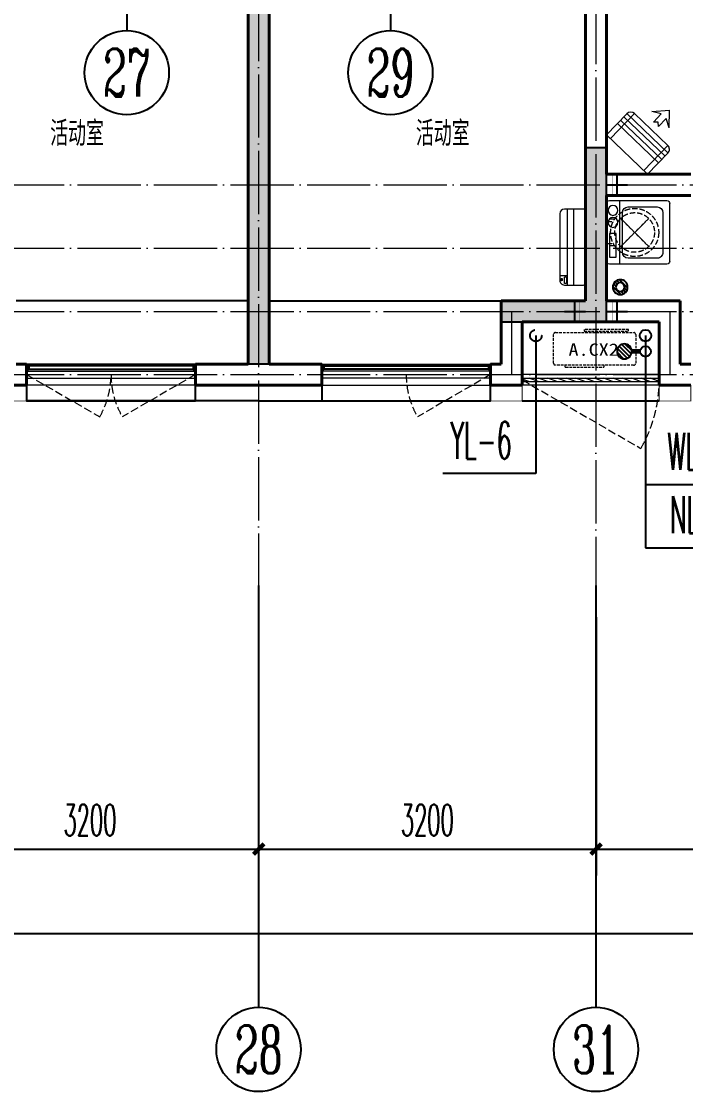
# Model space of a CAD drawing. Extents: x 27938 to 650306, y -92720 to 1524912.
# Drawn here: x 310967 to 317267, y 357524 to 367674 of the extents above; entities that cross this region are included whole.
import ezdxf
from ezdxf.enums import TextEntityAlignment as Align

# ---------------------------------------------------------------- set-up
doc = ezdxf.new("R2010")
doc.units = 0
doc.header["$LTSCALE"] = 1000
doc.header["$MEASUREMENT"] = 0
for name, pattern in [('$1$DASH', [0.35, 0.25, -0.1]), ('DASH', [0.35, 0.25, -0.1]), ('DOTE', [2.42, 2, -0.2, 0.02, -0.2])]:
    doc.linetypes.add(name, pattern=pattern)
for name, color, linetype in [('3-栏杆1', 135, 'Continuous'), ('3.5方案汇报，与郭总、侯月琴确定户型_t8$0$2020.03.04 -1安徽标准化洋房户型(UA）_t8_t8$0$看线', 154, 'Continuous'), ('AXIS', 3, 'Continuous'), ('AXIS_TEXT', 4, 'Continuous'), ('COLUMN', 9, 'Continuous'), ('DIM_凝结', 3, 'Continuous'), ('DIM_污水', 3, 'Continuous'), ('DIM_雨水', 3, 'Continuous'), ('EQUIP_地漏', 7, 'Continuous'), ('PIPE-凝结', 150, 'N'), ('PUB_TEXT', 4, 'Continuous'), ('VPIPE-凝结', 150, 'Continuous'), ('VPIPE-污水', 2, 'W'), ('VPIPE-雨水', 4, 'DASH'), ('保温', 6, 'Continuous'), ('机电标识类', 1, 'Continuous'), ('看线', 251, 'Continuous')]:
    doc.layers.add(name, color=color, linetype=linetype)
for name, color, linetype, lineweight in [('DOTE', 19, 'DOTE', 9), ('LVTRY', 1, 'Continuous', 13), ('PUB_HATCH', 8, 'Continuous', 9), ('WALL', 9, 'Continuous', 40), ('WINDOW', 8, 'Continuous', 15), ('平面-空调室内机', 176, 'Continuous', 9), ('平面-空调预留孔', 173, 'Continuous', 15), ('空调', 76, 'Continuous', 13), ('粉刷', 251, 'Continuous', 9)]:
    doc.layers.add(name, color=color, linetype=linetype, lineweight=lineweight)
doc.styles.add('_TCH_AXIS', font='COMPLEX', dxfattribs={"bigfont": 'GBCBIG'})
doc.styles.add('_TCH_DIM_T3', font='SIMPLEX.shx', dxfattribs={"width": 0.494118, "bigfont": 'GBCBIG.shx'})
doc.styles.add('_TWT_SERIAL', font='simplex.shx', dxfattribs={"width": 0.6, "oblique": 10, "height": 3, "bigfont": 'aadri.shx'})
doc.styles.add('COMPLEX', font='COMPLEX')
doc.styles.get("Standard").update_dxf_attribs({"font": 'gbenor.shx', "bigfont": 'gbcbig.shx'})
doc.styles.add('黑体', font='simhei.ttf')
doc.linetypes.add('N', pattern='A,3,-0.2,["N",Standard,S=0.25,R=0,X=-0.1,Y=-0.115],-0.2', length=3.4)
doc.linetypes.add('W', pattern='A,3,-0.2,["W",Standard,S=0.25,R=0,X=-0.1,Y=-0.115],-0.2', length=3.4)
doc.dimstyles.new('_TCH_ARCH&&100', dxfattribs={"dimtxt": 297.5, "dimasz": 100, "dimexe": 250, "dimexo": 300, "dimgap": 126.25, "dimtad": 1, "dimdec": 0, "dimzin": 0, "dimdsep": 46, "dimtxsty": '_TCH_DIM_T3', "dimblk": 'ARCHTICK', "dimcen": 0.09, "dimclrt": 4, "dimazin": 2, "dimtfac": 1, "dimtdec": 0, "dimtix": 1, "dimtmove": 2, "dimatfit": 3, "dimfxl": 1, "dimtolj": 1, "dimtzin": 0, "dimarcsym": 0})

# ---------------------------------------------------------------- blocks, each defined once
blk = doc.blocks.new('FGDGDRGSDGDG')
at = {"layer": 'DOTE', "linetype": 'DOTE', "ltscale": 0.3}
for p, q in [((534482, 523848), (534482, 513948)), ((531282, 520248), (531282, 513948)), ((488182, 517748), (546982, 517748)), ((488182, 517148), (546982, 517148)), ((488182, 516548), (546982, 516548)), ((533682, 516548), (533682, 515948)), ((535182, 516548), (535182, 515948)), ((488182, 515948), (546982, 515948))]:
    blk.add_line(p, q, dxfattribs=at)
blk = doc.blocks.new('RECTANG')
at = {"color": 0}
for p, q in [((1, 1), (0, 1)), ((0, 1), (0, 0)), ((1, 0), (1, 1)), ((0, 0), (1, 0))]:
    blk.add_line(p, q, dxfattribs=at)
blk = doc.blocks.new('洗衣机')
at = {"layer": 'LVTRY', "color": 0}
for p, q in [((3790994, 243445), (3790994, 242899)), ((3791567, 243472), (3791021, 243472)), ((3791117, 243472), (3791117, 242872)), ((3791199, 243413), (3791475, 243413)), ((3791595, 242899), (3791595, 243445)), ((3791145, 242982), (3791145, 243358)), ((3791529, 243358), (3791529, 242982)), ((3791475, 242928), (3791199, 242928)), ((3791021, 242872), (3791567, 242872))]:
    blk.add_line(p, q, dxfattribs=at)
at = {"layer": 'LVTRY', "color": 0, "extrusion": (0, 0, -1)}
for centre, major_axis, start_param, end_param in [((3791021, 243445), (0, 27.6), -1.570796, 0), ((3791055, 243380), (0, 46.9), 3.141593, 9.424778), ((3791199, 243358), (0, 54.7), 4.712389, 6.283185), ((3791475, 243358), (0, 54.7), 0, 1.570796), ((3791567, 243445), (0, 27.6), 0, 1.570796), ((3791055, 243266), (0, 46.9), 3.141593, 9.424778), ((3791021, 242899), (0, 27.6), 3.141593, 4.712389), ((3791199, 242982), (0, 54.7), 3.141593, 4.712389), ((3791475, 242982), (0, 54.7), 1.570796, 3.141593), ((3791567, 242899), (0, 27.6), 1.570796, 3.141593)]:
    blk.add_ellipse(centre, major_axis=major_axis, ratio=0.986385, start_param=start_param, end_param=end_param, dxfattribs=at)
at = {"layer": 'LVTRY', "color": 8, "xscale": 63.25620569481588, "yscale": 224.5369532744355, "zscale": 64.12934308941763, "rotation": 180}
blk.add_blockref('RECTANG', (3791085, 243162), dxfattribs=at)
blk = doc.blocks.new('dnfhfn')
at = {"color": 0, "linetype": '$1$DASH', "ltscale": 0.2}
for p, q in [((102, 495, 0), (122, 495, 0)), ((102, 417, 0), (102, 495, 0)), ((122, 495, 0), (122, 429, 0)), ((353, 495, 0), (333, 495, 0)), ((333, 495, 0), (333, 429, 0)), ((353, 417, 0), (353, 495, 0))]:
    blk.add_line(p, q, dxfattribs=at)
at = {"color": 0, "linetype": '$1$DASH', "ltscale": 0.2, "elevation": 0}
for points in [[(95, 360), (95, 360), (360, 95), (360, 95)], [(360, 360), (95, 95), (95, 95), (360, 360)]]:
    blk.add_lwpolyline(points, close=True, dxfattribs=at)
at = {"color": 0, "linetype": '$1$DASH', "ltscale": 0.2}
for radius in [228, 188]:
    blk.add_circle((228, 228, 0), radius, dxfattribs=at)
blk = doc.blocks.new('ferre')
at = {"layer": '平面-空调预留孔', "color": 0, "linetype": 'DASH', "ltscale": 0.1}
for p, q in [((93393, 115403), (93393, 115393)), ((93403, 115383), (93756, 115383)), ((93766, 115393), (93766, 115403))]:
    blk.add_line(p, q, dxfattribs=at)
blk.add_lwpolyline([(94046, 115403), (93306, 115403, -0.414214), (93286, 115423), (93286, 115693, -0.414214), (93306, 115713), (94046, 115713, -0.414214), (94066, 115693), (94066, 115423, -0.414214)], format="xyb", close=True, dxfattribs=at)
blk.add_lwpolyline([(93997, 115743), (93577, 115743), (93577, 115727), (93997, 115727)], close=True, dxfattribs=at)
for centre, start, end in [((93403, 115393), 180, 270), ((93756, 115393), 270, 0)]:
    blk.add_arc(centre, 10, start, end, dxfattribs=at)
at = {"layer": '平面-空调预留孔', "color": 0, "linetype": 'DASH', "ltscale": 0.1, "style": '黑体', "width": 1.2}
blk.add_text('A.CX2', height=117, dxfattribs=at).set_placement((93428, 115492))
blk = doc.blocks.new('fergve')
at = {"layer": '平面-空调预留孔', "color": 8, "linetype": 'DASH', "ltscale": 0.1}
blk.add_blockref('ferre', (25670, -60416), dxfattribs=at)
blk = doc.blocks.new('dasdasf1sa2f31as32f')
at = {"color": 0}
for p, q in [((-116, 586), (43, 640)), ((83, 477), (43, 640)), ((-270, 524), (-428, 237)), ((-270, 524), (114, 314)), ((-23, 586), (-116, 586)), ((-23, 586), (-73, 493)), ((32, 555), (-18, 463)), ((83, 477), (32, 555)), ((-473, 260), (-339, 504)), ((93, 169), (-381, 428)), ((115, 208), (-359, 468)), ((135, 245), (-339, 505)), ((-31, 504), (-73, 493)), ((-18, 463), (-31, 504)), ((72, 132), (-401, 392)), ((114, 314), (-44, 26)), ((0, 0), (-473, 260)), ((134, 244), (0, 0))]:
    blk.add_line(p, q, dxfattribs=at)
for centre, start, end in [((-294, 479), 61.2593, 151.2593), ((89, 269), 331.2593, 61.2593)]:
    blk.add_arc(centre, 51.3, start, end, dxfattribs=at)
blk = doc.blocks.new('dongkong')
at = {"color": 0}
blk.add_wipeout([(-603756, 210771), (-603756, 210571), (-603836, 210571), (-603836, 210771)], dxfattribs=at)
at = {"layer": '机电标识类', "color": 0, "linetype": 'DASH', "ltscale": 400}
for p, q in [((-603796, 210771), (-603796, 210571)), ((-603896, 210671), (-603696, 210671))]:
    blk.add_line(p, q, dxfattribs=at)
at = {"layer": '空调', "color": 0, "linetype": 'DASH', "const_width": 2}
blk.add_lwpolyline([(-603756, 210771), (-603756, 210571), (-603836, 210571), (-603836, 210771)], close=True, dxfattribs=at)
blk = doc.blocks.new('A$C001338C2')
at = {"color": 0}
for p, q in [((845, 304), (55, 304)), ((109, 215), (109, 304)), ((0, 249), (0, 22)), ((900, 22), (900, 249)), ((22, 0), (878, 0))]:
    blk.add_line(p, q, dxfattribs=at)
at = {"color": 0, "lineweight": 5}
for p, q in [((900, 215), (0, 215)), ((900, 143), (0, 143))]:
    blk.add_line(p, q, dxfattribs=at)
at = {"color": 0}
for points in [[(73, 275), (57, 275, -0.414214), (51, 281), (51, 283, -0.414214), (57, 289), (73, 289, -0.414214), (79, 283), (79, 281, -0.414214)], [(89, 226), (22, 226, -0.414214), (17, 232), (17, 243, -0.414214), (22, 249), (89, 249, -0.414214), (95, 243), (95, 232, -0.414214)]]:
    blk.add_lwpolyline(points, format="xyb", close=True, dxfattribs=at)
for centre, radius, start, end in [((55, 249), 55, 90, 180), ((845, 249), 55, 360, 90), ((22, 22), 22, 180, 270), ((878, 22), 22, 270, 360)]:
    blk.add_arc(centre, radius, start, end, dxfattribs=at)
blk = doc.blocks.new('gdfgdgdgr')
at = {"layer": 'PUB_HATCH'}
blk.add_hatch(color=256, dxfattribs=at).paths.add_polyline_path([(520678, 520714), (520678, 520514), (521678, 520514), (521678, 522164), (521478, 522164), (521478, 520714)])
at = {"layer": 'COLUMN', "color": 8}
for p, q in [((521678, 522164), (521478, 522164)), ((521478, 522164), (521478, 520714)), ((521678, 520514), (521678, 522164)), ((520678, 520714), (520678, 520514)), ((521478, 520714), (520678, 520714)), ((520678, 520514), (521678, 520514))]:
    blk.add_line(p, q, dxfattribs=at)
blk = doc.blocks.new('A$C263B1184')
at = {"layer": '保温', "linetype": 'Continuous', "ltscale": 10}
h = blk.add_hatch(dxfattribs=at)
h.set_pattern_fill('HEX', color=251, scale=10, angle=90, style=0)
h.set_pattern_definition([(90, (-503782.47, -516048.461), (-16.49778, 1e-15), [9.525, -19.05]), (210, (-503782.47, -516048.461), (8.24889, -14.2874966), [9.525, -19.05]), (150, (-503782.47, -516038.936), (-8.24889, -14.2874966), [9.525, -19.05])])
h.paths.add_polyline_path([(0, 0), (200, 0), (200, 4100), (0, 4100)])
at = {"layer": '保温', "color": 251, "linetype": 'ByBlock', "ltscale": 10}
blk.add_line((0, 0), (200, 0), dxfattribs=at)
blk = doc.blocks.new('_ArchTick')
at = {"color": 0, "linetype": 'ByBlock', "const_width": 0.4}
blk.add_lwpolyline([(-0.5, -0.5), (0.5, 0.5)], dxfattribs=at)
blk = doc.blocks.new('*D1106')
at = {"layer": 'AXIS', "color": 0, "lineweight": -2}
for p, q in [((316417, 362024), (316417, 359574)), ((320317, 362024), (320317, 359574)), ((316417, 359824), (320317, 359824))]:
    blk.add_line(p, q, dxfattribs=at)
at = {"layer": 'Defpoints', "color": 0}
for p in [(316417, 362324), (320317, 362324), (320317, 359824)]:
    blk.add_point(p, dxfattribs=at)
at = {"layer": 'AXIS', "color": 0, "lineweight": -2, "xscale": 100, "yscale": 100, "zscale": 100, "rotation": 180}
blk.add_blockref('_ArchTick', (316417, 359824), dxfattribs=at)
at = {"layer": 'AXIS', "color": 0, "lineweight": -2, "xscale": 100, "yscale": 100, "zscale": 100}
blk.add_blockref('_ArchTick', (320317, 359824), dxfattribs=at)
at = {"layer": 'AXIS', "color": 4, "insert": (318367, 360099), "char_height": 297.5, "attachment_point": 5, "style": '_TCH_DIM_T3'}
blk.add_mtext('\\A1;3900', dxfattribs=at)
blk = doc.blocks.new('*D1107')
at = {"layer": 'AXIS', "color": 0, "lineweight": -2}
for p, q in [((313217, 362024), (313217, 359574)), ((316417, 362024), (316417, 359574)), ((313217, 359824), (316417, 359824))]:
    blk.add_line(p, q, dxfattribs=at)
at = {"layer": 'Defpoints', "color": 0}
for p in [(313217, 362324), (316417, 362324), (316417, 359824)]:
    blk.add_point(p, dxfattribs=at)
at = {"layer": 'AXIS', "color": 0, "lineweight": -2, "xscale": 100, "yscale": 100, "zscale": 100, "rotation": 180}
blk.add_blockref('_ArchTick', (313217, 359824), dxfattribs=at)
at = {"layer": 'AXIS', "color": 0, "lineweight": -2, "xscale": 100, "yscale": 100, "zscale": 100}
blk.add_blockref('_ArchTick', (316417, 359824), dxfattribs=at)
at = {"layer": 'AXIS', "color": 4, "insert": (314817, 360099), "char_height": 297.5, "attachment_point": 5, "style": '_TCH_DIM_T3'}
blk.add_mtext('\\A1;3200', dxfattribs=at)
blk = doc.blocks.new('*D1108')
at = {"layer": 'AXIS', "color": 0, "lineweight": -2}
for p, q in [((310017, 362024), (310017, 359574)), ((313217, 362024), (313217, 359574)), ((310017, 359824), (313217, 359824))]:
    blk.add_line(p, q, dxfattribs=at)
at = {"layer": 'Defpoints', "color": 0}
for p in [(310017, 362324), (313217, 362324), (313217, 359824)]:
    blk.add_point(p, dxfattribs=at)
at = {"layer": 'AXIS', "color": 0, "lineweight": -2, "xscale": 100, "yscale": 100, "zscale": 100, "rotation": 180}
blk.add_blockref('_ArchTick', (310017, 359824), dxfattribs=at)
at = {"layer": 'AXIS', "color": 0, "lineweight": -2, "xscale": 100, "yscale": 100, "zscale": 100}
blk.add_blockref('_ArchTick', (313217, 359824), dxfattribs=at)
at = {"layer": 'AXIS', "color": 4, "insert": (311617, 360099), "char_height": 297.5, "attachment_point": 5, "style": '_TCH_DIM_T3'}
blk.add_mtext('\\A1;3200', dxfattribs=at)
blk = doc.blocks.new('*D1159')
at = {"layer": 'AXIS', "color": 0, "lineweight": -2}
for p, q in [((272017, 362024), (272017, 358774)), ((327017, 362024), (327017, 358774)), ((272017, 359024), (327017, 359024))]:
    blk.add_line(p, q, dxfattribs=at)
at = {"layer": 'Defpoints', "color": 0}
for p in [(272017, 362324), (327017, 362324), (327017, 359024)]:
    blk.add_point(p, dxfattribs=at)
at = {"layer": 'AXIS', "color": 0, "lineweight": -2, "xscale": 100, "yscale": 100, "zscale": 100, "rotation": 180}
blk.add_blockref('_ArchTick', (272017, 359024), dxfattribs=at)
at = {"layer": 'AXIS', "color": 0, "lineweight": -2, "xscale": 100, "yscale": 100, "zscale": 100}
blk.add_blockref('_ArchTick', (327017, 359024), dxfattribs=at)
at = {"layer": 'AXIS', "color": 4, "insert": (299517, 359299), "char_height": 297.5, "attachment_point": 5, "style": '_TCH_DIM_T3'}
blk.add_mtext('\\A1;55000', dxfattribs=at)
blk = doc.blocks.new('$WINLIB2D$00000001')
at = {"color": 0}
for points in [[(-0.5, 0.5), (-0.5, -0.5)], [(-0.5, 0.5), (0.5, 0.5)], [(0.5, -0.5), (0.5, 0.5)], [(0.5, 0.1667), (-0.5, 0.1667)], [(0.5, -0.1667), (-0.5, -0.1667)], [(-0.5, -0.5), (0.5, -0.5)]]:
    blk.add_lwpolyline(points, dxfattribs=at)
blk = doc.blocks.new('$WINLIB2D$00000039')
at = {"color": 0}
for points in [[(-0.5, 0.5), (-0.5, -0.5)], [(0.5, 0.5), (-0.5, 0.5)], [(0.5, -0.5), (0.5, 0.5)], [(-0.5, 0.1667), (0.5, 0.1667)], [(-0.3839, -0.1667), (-0.448, 0.1667)], [(-0.3159, -0.1667), (-0.38, 0.1667)], [(-0.2479, -0.1667), (-0.312, 0.1667)], [(-0.1799, -0.1667), (-0.244, 0.1667)], [(-0.1119, -0.1667), (-0.176, 0.1667)], [(-0.0439, -0.1667), (-0.108, 0.1667)], [(0.0241, -0.1667), (-0.04, 0.1667)], [(0.0921, -0.1667), (0.028, 0.1667)], [(0.16, -0.1667), (0.0959, 0.1667)], [(0.228, -0.1667), (0.1639, 0.1667)], [(0.296, -0.1667), (0.2319, 0.1667)], [(0.364, -0.1667), (0.2999, 0.1667)], [(0.432, -0.1667), (0.3679, 0.1667)], [(0.5, -0.1667), (0.4359, 0.1667)], [(-0.4519, -0.1667), (-0.5, 0.0836)], [(-0.5, -0.1667), (0.5, -0.1667)], [(0.5, -0.5), (-0.5, -0.5)]]:
    blk.add_lwpolyline(points, dxfattribs=at)
blk = doc.blocks.new('_AXISO')
blk.add_circle((0, 0), 0.5)
at = {"layer": 'AXIS_TEXT', "style": 'COMPLEX', "width": 1.041667}
blk.add_attdef('A', text='', height=0.56, dxfattribs=at).set_placement((-0.25, -0.28), (0.25, -0.28), align=Align.FIT)
blk = doc.blocks.new('$TwtSys$00000141')
for p, q in [((-141, 12), (-15, 138)), ((-141, 12), (-15, 138)), ((-131, -53), (53, 131)), ((-131, -53), (53, 131)), ((-100, -100), (100, 100)), ((-100, -100), (100, 100)), ((-49, -131), (131, 49)), ((-49, -131), (131, 49)), ((17, -138), (138, -17)), ((17, -138), (138, -17))]:
    blk.add_line(p, q)
blk.add_circle((0, 0), 141)
blk.add_circle((0, 0), 141)
blk = doc.blocks.new('$TwtSys$00000543')
for p, q in [((-140, -13), (13, 140)), ((-13, -140), (140, 13)), ((19, 83), (63, 126)), ((60, 60), (100, 100)), ((83, 19), (126, 63)), ((-126, -63), (-83, -19)), ((-100, -100), (-60, -60)), ((-63, -126), (-19, -83))]:
    blk.add_line(p, q)
for radius in [141, 84.6]:
    blk.add_circle((0, 0), radius)

msp = doc.modelspace()

# ---------------------------------------------------------------- linework, layer by layer
at = {"color": 8, "const_width": 8}
for points in [[(310716.6, 364223.7), (310716.6, 364073.7), (311016.6, 364073.7), (311016.6, 364223.7)], [(315716.6, 364223.7), (315716.6, 364073.7), (315416.6, 364073.7), (315416.6, 364223.7)], [(317316.6, 364223.7), (317316.6, 364073.7), (317016.6, 364073.7), (317016.6, 364223.7)]]:
    msp.add_lwpolyline(points, dxfattribs=at)
at = {"layer": '3-栏杆1', "color": 8}
for p, q in [((311036.8, 364405.9), (311016.6, 364423.7)), ((311016.6, 364423.7), (311036.8, 364405.9)), ((312596.3, 364405.9), (311036.8, 364405.9)), ((311036.8, 364405.9), (311036.8, 364376.7)), ((312596.3, 364405.9), (312616.6, 364423.7)), ((312616.6, 364423.7), (312596.3, 364405.9)), ((312596.3, 364405.9), (312596.3, 364376.7)), ((313836.8, 364405.9), (313816.6, 364423.7)), ((313816.6, 364423.7), (313836.8, 364405.9)), ((313836.8, 364405.9), (315396.3, 364405.9)), ((313836.8, 364405.9), (313836.8, 364376.7)), ((315396.3, 364405.9), (315416.6, 364423.7)), ((315416.6, 364423.7), (315396.3, 364405.9)), ((315396.3, 364405.9), (315396.3, 364376.7)), ((311016.6, 364356.8), (311036.8, 364376.7)), ((311036.8, 364376.6), (312596.3, 364376.6)), ((312596.3, 364376.7), (312616.6, 364356.8)), ((312616.6, 364356.8), (312596.3, 364376.7)), ((313836.8, 364376.7), (313816.6, 364356.8)), ((313816.6, 364356.8), (313836.8, 364376.7)), ((315396.3, 364376.6), (313836.8, 364376.6)), ((315416.6, 364356.8), (315396.3, 364376.7))]:
    msp.add_line(p, q, dxfattribs=at)
at = {"layer": '3.5方案汇报，与郭总、侯月琴确定户型_t8$0$2020.03.04 -1安徽标准化洋房户型(UA）_t8_t8$0$看线', "color": 8, "ltscale": 10}
for p, q in [((313116.6, 365023.7), (310916.6, 365023.7)), ((313316.6, 365023.7), (315516.6, 365023.7))]:
    msp.add_line(p, q, dxfattribs=at)
at = {"layer": 'AXIS'}
for p, q in [((311966.6, 368623.7), (311966.6, 367587.5)), ((314466.6, 368623.7), (314466.6, 367587.5)), ((313216.6, 362323.7), (313216.6, 358323.7)), ((316416.6, 362323.7), (316416.6, 358323.7))]:
    msp.add_line(p, q, dxfattribs=at)
at = {"layer": 'DIM_凝结'}
for p, q in [((316886.6, 364543.7), (316886.6, 362680.4)), ((316886.6, 362680.4), (317863.4, 362680.4))]:
    msp.add_line(p, q, dxfattribs=at)
at = {"layer": 'DIM_污水'}
for p, q in [((316886.6, 364693.7), (316886.6, 363281.2)), ((316886.6, 363281.2), (317941.8, 363281.2))]:
    msp.add_line(p, q, dxfattribs=at)
at = {"layer": 'DIM_雨水'}
for p, q in [((315846.6, 364693.7), (315846.6, 363385.5)), ((315846.6, 363385.5), (314964.6, 363385.5))]:
    msp.add_line(p, q, dxfattribs=at)
at = {"layer": 'PIPE-凝结', "const_width": 45}
msp.add_lwpolyline([(316836.6, 364543.7), (316757.1, 364543.7)], dxfattribs=at)
at = {"layer": 'VPIPE-凝结'}
msp.add_circle((316886.6, 364543.7), 50, dxfattribs=at)
at = {"layer": 'VPIPE-污水'}
msp.add_circle((316886.6, 364693.7), 55, dxfattribs=at)
at = {"layer": 'VPIPE-雨水'}
msp.add_circle((315846.6, 364693.7), 55, dxfattribs=at)
at = {"layer": 'WALL', "color": 8}
for p, q in [((316316.6, 369223.7), (316316.6, 366123.7)), ((313116.6, 368523.7), (313116.6, 364423.7)), ((313316.6, 368523.7), (313316.6, 364423.7)), ((315516.6, 365023.7), (315516.6, 364423.7)), ((317216.6, 365023.7), (317216.6, 364423.7)), ((315716.6, 364823.7), (315716.6, 364323.7)), ((317016.6, 364823.7), (317016.6, 364323.7)), ((311016.6, 364423.7), (310916.6, 364423.7)), ((311016.6, 364223.7), (311016.6, 364423.7)), ((313116.6, 364423.7), (312616.6, 364423.7)), ((312616.6, 364423.7), (312616.6, 364223.7)), ((313816.6, 364423.7), (313316.6, 364423.7)), ((313816.6, 364223.7), (313816.6, 364423.7)), ((315516.6, 364423.7), (315416.6, 364423.7)), ((315416.6, 364423.7), (315416.6, 364223.7)), ((317216.6, 364423.7), (317316.6, 364423.7)), ((315716.6, 364223.7), (315716.6, 364323.7)), ((317016.6, 364323.7), (317016.6, 364223.7)), ((310816.6, 364223.7), (311016.6, 364223.7)), ((312616.6, 364223.7), (313216.6, 364223.7)), ((313216.6, 364223.7), (313816.6, 364223.7)), ((315416.6, 364223.7), (315616.6, 364223.7)), ((315616.6, 364223.7), (315716.6, 364223.7)), ((317016.6, 364223.7), (317116.6, 364223.7)), ((317116.6, 364223.7), (317316.6, 364223.7))]:
    msp.add_line(p, q, dxfattribs=at)
at = {"layer": 'WINDOW', "color": 8, "linetype": 'DASH', "ltscale": 0.3}
for points in [[(311016.6, 364323.7), (311709.4, 363923.7, 0.1316525), (311816.6, 364323.7)], [(312616.6, 364323.7), (311923.8, 363923.7, -0.1316525), (311816.6, 364323.7)], [(315416.6, 364323.7), (314723.8, 363923.7, -0.1316525), (314616.6, 364323.7)], [(315716.6, 364273.7), (316842.4, 363623.7, 0.1316525), (317016.6, 364273.7)]]:
    msp.add_lwpolyline(points, format="xyb", dxfattribs=at)
at = {"layer": '看线', "color": 8, "ltscale": 0.5}
for points in [[(311016.6, 364223.7), (311016.6, 364073.7), (312616.6, 364073.7), (312616.6, 364223.7)], [(313816.6, 364223.7), (313816.6, 364073.7), (315416.6, 364073.7), (315416.6, 364223.7)], [(313216.6, 364073.7), (311016.6, 364073.7)], [(313216.6, 364073.7), (315416.6, 364073.7)], [(315716.6, 364073.7), (317016.6, 364073.7)]]:
    msp.add_lwpolyline(points, dxfattribs=at)

# ---------------------------------------------------------------- block references
msp.add_blockref('FGDGDRGSDGDG', (-218065.9, -151624.7))
at = {"layer": 'AXIS'}
ref = msp.add_blockref('_AXISO', (311966.6, 367187.5), dxfattribs=dict(at, xscale=800, yscale=800, zscale=800))
ref.add_attrib('A', '27', dxfattribs={"layer": 'AXIS_TEXT', "height": 452.55, "style": '_TCH_AXIS', "width": 0.617647}).set_placement((311740.3, 366961.2), (312192.9, 366961.2), align=Align.FIT)
ref = msp.add_blockref('_AXISO', (314466.6, 367187.5), dxfattribs=dict(at, xscale=800, yscale=800, zscale=800))
ref.add_attrib('A', '29', dxfattribs={"layer": 'AXIS_TEXT', "height": 452.55, "style": '_TCH_AXIS', "width": 0.617647}).set_placement((314240.3, 366961.2), (314692.9, 366961.2), align=Align.FIT)
ref = msp.add_blockref('_AXISO', (313216.6, 357923.7), dxfattribs=dict(at, xscale=800, yscale=800, zscale=800))
ref.add_attrib('A', '28', dxfattribs={"layer": 'AXIS_TEXT', "height": 452.55, "style": '_TCH_AXIS', "width": 0.617647}).set_placement((312990.3, 357697.5), (313442.9, 357697.5), align=Align.FIT)
ref = msp.add_blockref('_AXISO', (316416.6, 357923.7), dxfattribs=dict(at, xscale=800, yscale=800, zscale=800))
ref.add_attrib('A', '31', dxfattribs={"layer": 'AXIS_TEXT', "height": 452.55, "style": '_TCH_AXIS', "width": 0.75}).set_placement((316190.3, 357697.5), (316642.9, 357697.5), align=Align.FIT)
at = {"layer": 'EQUIP_地漏', "xscale": 0.5, "yscale": -0.5, "zscale": 0.5, "rotation": 180}
msp.add_blockref('$TwtSys$00000543', (316646.6, 365153.7), dxfattribs=at)
at = {"layer": 'EQUIP_地漏', "xscale": 0.5, "yscale": -0.5, "zscale": 0.5}
msp.add_blockref('$TwtSys$00000141', (316686.6, 364543.7), dxfattribs=at)
at = {"layer": 'WINDOW', "xscale": 1600, "yscale": 200, "zscale": 1600, "rotation": 180}
msp.add_blockref('$WINLIB2D$00000001', (311816.6, 364323.7), dxfattribs=at)
at = {"layer": 'WINDOW'}
for name, p, xscale, yscale, zscale in [('$WINLIB2D$00000001', (314616.6, 364323.7), 1600, -200, 1600), ('$WINLIB2D$00000039', (316366.6, 364273.7), 1299.999999983003, 100, 1299.999999983003)]:
    msp.add_blockref(name, p, dxfattribs=dict(at, xscale=xscale, yscale=yscale, zscale=zscale))
at = {"layer": '平面-空调预留孔', "color": 8}
for name, p, rotation in [('dasdasf1sa2f31as32f', (316906.8, 366223.7), 344.9999999966897), ('dnfhfn', (317011.7, 365444.1, 0), 90.00000000000001)]:
    msp.add_blockref(name, p, dxfattribs=dict(at, rotation=rotation))
at = {"layer": '平面-空调预留孔', "color": 8, "xscale": 0.800000000046565, "yscale": 0.800000000046565, "zscale": 0.800000000046565, "rotation": 90.00000023343017}
msp.add_blockref('A$C001338C2', (316316.5, 365173.7), dxfattribs=at)
at = {"layer": '平面-空调预留孔', "color": 8}
msp.add_blockref('fergve', (197057.9, 309426.1), dxfattribs=at)
at = {"layer": '粉刷', "color": 8}
msp.add_blockref('洗衣机', (-3474477.2, 122501.3), dxfattribs=at)

# ---------------------------------------------------------------- texts
at = {"layer": 'DIM_凝结', "color": 7, "style": '_TWT_SERIAL', "width": 0.48}
msp.add_text('NL-8', height=350, dxfattribs=at).set_placement((317116.5, 362820.4))
at = {"layer": 'DIM_污水', "color": 7, "style": '_TWT_SERIAL', "width": 0.48}
msp.add_text('WL-12', height=350, dxfattribs=at).set_placement((317093.9, 363421.2))
at = {"layer": 'DIM_雨水', "color": 7, "style": '_TWT_SERIAL', "width": 0.48}
msp.add_text('YL-6', height=350, dxfattribs=at).set_placement((315034.6, 363525.5))
at = {"layer": 'PUB_TEXT', "color": 8}
for p in [(311239.7, 366492), (314708.7, 366492)]:
    msp.add_text('活动室', height=236.31, dxfattribs=at).set_placement(p)

# ---------------------------------------------------------------- dimensions: what is measured, and where the dimension line sits
at = {"layer": 'AXIS'}
for p1, p2, distance, picture, middle in [((272016.6, 362323.7), (327016.6, 362323.7), -3300, '*D1159', (299516.6, 359298.7)), ((310016.6, 362323.7), (313216.6, 362323.7), -2500, '*D1108', (311616.6, 360098.7)), ((313216.6, 362323.7), (316416.6, 362323.7), -2500, '*D1107', (314816.6, 360098.7)), ((316416.6, 362323.7), (320316.6, 362323.7), -2500, '*D1106', (318366.6, 360098.7))]:
    dim = msp.add_aligned_dim(p1=p1, p2=p2, distance=distance, dimstyle='_TCH_ARCH&&100', dxfattribs=at)
    dim.commit()
    dim.dimension.update_dxf_attribs({"geometry": picture, "text_midpoint": middle})

# ---------------------------------------------------------------- next in the draw order: block references
at = {"layer": '平面-空调室内机', "color": 8, "ltscale": 0.3, "xscale": -1, "rotation": 180}
for p in [(920412.7, 576794.4), (920012.6, 575594.5), (920412.7, 575594.5)]:
    msp.add_blockref('dongkong', p, dxfattribs=at)

# ---------------------------------------------------------------- next in the draw order: linework, layer by layer
at = {"layer": 'WALL', "color": 8}
for p, q in [((316516.6, 369323.7), (316516.6, 366223.7)), ((317316.6, 366223.7), (316516.6, 366223.7)), ((316316.6, 366123.7), (316316.6, 365023.7)), ((316516.6, 366023.7), (317316.6, 366023.7)), ((316516.6, 366023.7), (316516.6, 365023.7)), ((315516.6, 365023.7), (316316.6, 365023.7)), ((316516.6, 365023.7), (317216.6, 365023.7)), ((315716.6, 364823.7), (316416.6, 364823.7)), ((316416.6, 364823.7), (317016.6, 364823.7))]:
    msp.add_line(p, q, dxfattribs=at)

# ---------------------------------------------------------------- next in the draw order: block references
at = {"color": 8}
msp.add_blockref('gdfgdgdgr', (-205160.8, -155690.1), dxfattribs=at)
at = {"color": 8, "xscale": -1}
msp.add_blockref('A$C263B1184', (313316.6, 364423.7), dxfattribs=at)

doc.saveas('drawing.dxf')
